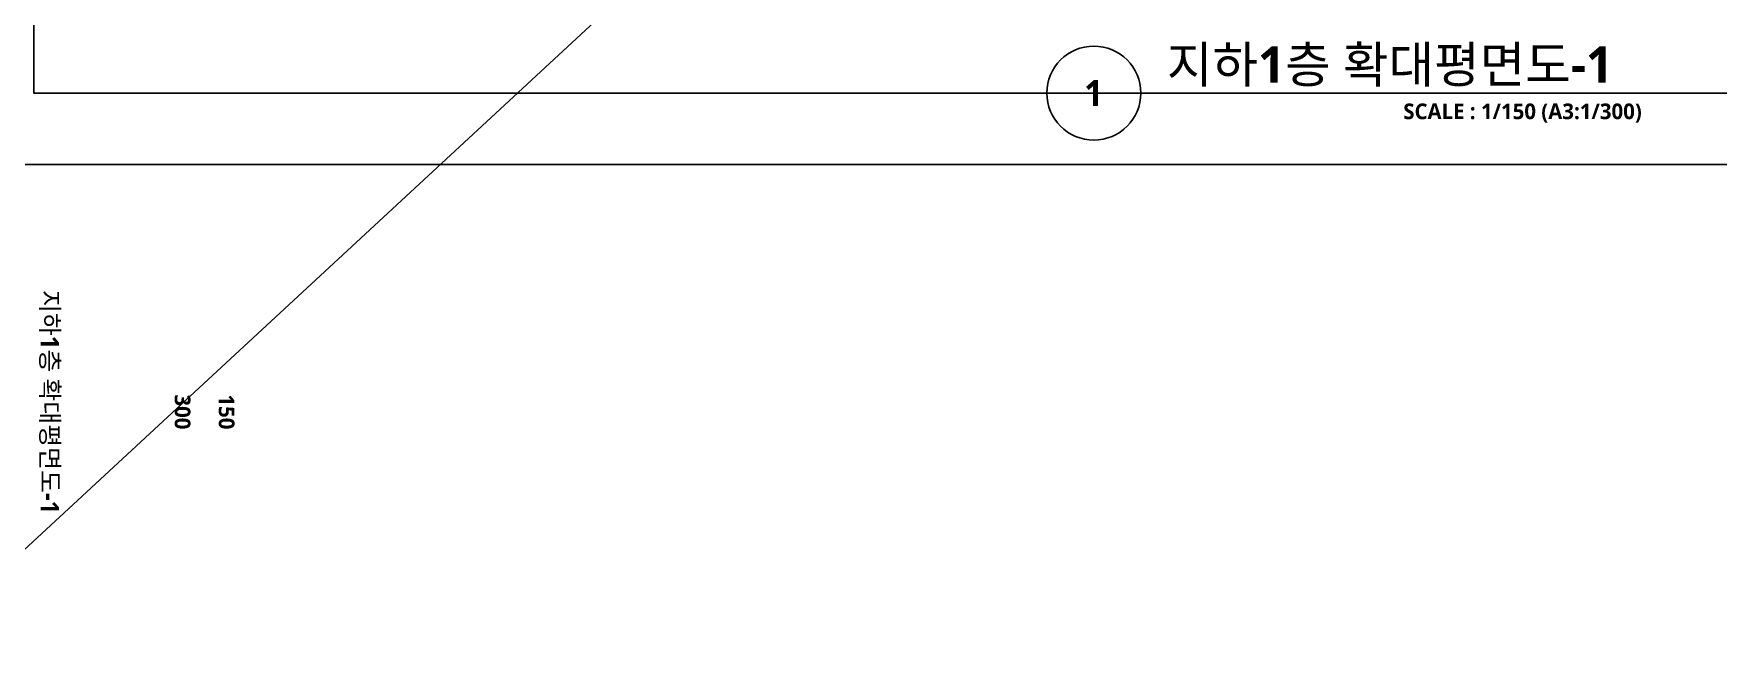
# Model space of a CAD drawing. Header units: millimetres. Extents: x -63924 to 190228206, y 0 to 456875599.
# Drawn here: x 6120 to 54546, y 128498 to 146258 of the extents above; entities that cross this region are included whole.
import ezdxf
from ezdxf.enums import TextEntityAlignment as Align

# ---------------------------------------------------------------- set-up
doc = ezdxf.new("R2010")
doc.units = ezdxf.units.MM
doc.header["$LTSCALE"] = 150
doc.header["$MEASUREMENT"] = 0
doc.layers.get('0').update_dxf_attribs({"linetype": 'CONTINUOUS'})
doc.layers.add('A-ANNO-TITL', color=7, linetype='CONTINUOUS')
doc.layers.add('AA-XXXX-TXT1', color=2, linetype='CONTINUOUS')
doc.layers.add('Defpoint', color=161, linetype='CONTINUOUS', plot=False)
doc.layers.add('G(그리드1)', color=185, linetype='CONTINUOUS', plot=False)
doc.styles.add('SH_대대리576', font='')
doc.styles.get('SH_대대리576').set_extended_font_data('NanumGothic', bold=True)

# ---------------------------------------------------------------- blocks, each defined once
blk = doc.blocks.new('*U12')
at = {"layer": 'A-ANNO-TITL'}
blk.add_line((0, 0), (5050, 0), dxfattribs=at)
blk.add_circle((-450, 0), 450, dxfattribs=at)
at = {"layer": 'AA-XXXX-TXT1', "style": 'SH_대대리576'}
blk.add_attdef('DWG.TITLE', (250, 100), '', height=350, dxfattribs=at)
at = {"layer": 'AA-XXXX-TXT1', "color": 7, "style": 'SH_대대리576'}
blk.add_attdef('NO1', text='', height=300, dxfattribs=at).set_placement((-450, 0), align=Align.MIDDLE)
at = {"layer": 'AA-XXXX-TXT1', "style": 'SH_대대리576'}
blk.add_attdef('SCALE', text='', height=150, dxfattribs=at).set_placement((4800, -100), align=Align.TOP_RIGHT)

msp = doc.modelspace()

# ---------------------------------------------------------------- linework, layer by layer
at = {"layer": 'Defpoint'}
msp.add_line((29520, 153350), (0, 126000), dxfattribs=at)
msp.add_lwpolyline([(3000, 249000), (86100, 249000), (86100, 142500), (3000, 142500)], close=True, dxfattribs=at)
at = {"layer": 'G(그리드1)'}
msp.add_lwpolyline([(6120, 245950), (84920, 245950), (84920, 144550), (6120, 144550)], close=True, dxfattribs=at)

# ---------------------------------------------------------------- block references
ref = msp.add_blockref('*U12', (37944.9, 144550), dxfattribs=dict(xscale=3, yscale=3, zscale=3))
ref.add_attrib('SCALE', 'SCALE : 1/150 (A3:1/300)', dxfattribs={"layer": 'A-ANNO-TITL', "height": 450, "style": 'SH_대대리576'}).set_placement((52345.1, 144250), align=Align.TOP_RIGHT)
ref.add_attrib('DWG.TITLE', '지하1층 확대평면도-1', (38694.9, 144850), dxfattribs={"layer": 'A-ANNO-TITL', "height": 1043.723, "style": 'SH_대대리576'})
ref.add_attrib('NO1', '1', dxfattribs={"layer": 'A-ANNO-TITL', "color": 7, "height": 750, "style": 'SH_대대리576'}).set_placement((36594.9, 144550), align=Align.MIDDLE)

# ---------------------------------------------------------------- texts
at = {"layer": 'A-ANNO-TITL', "style": 'SH_대대리576'}
for s, height, p in [('지하1층 확대평면도-1', 525, (6595.9, 135664.9)), ('300', 450, (10400.1, 135382.2)), ('150', 450, (11666.7, 135382.2))]:
    msp.add_text(s, height=height, rotation=270, dxfattribs=at).set_placement(p, align=Align.MIDDLE)

doc.saveas('drawing.dxf')
